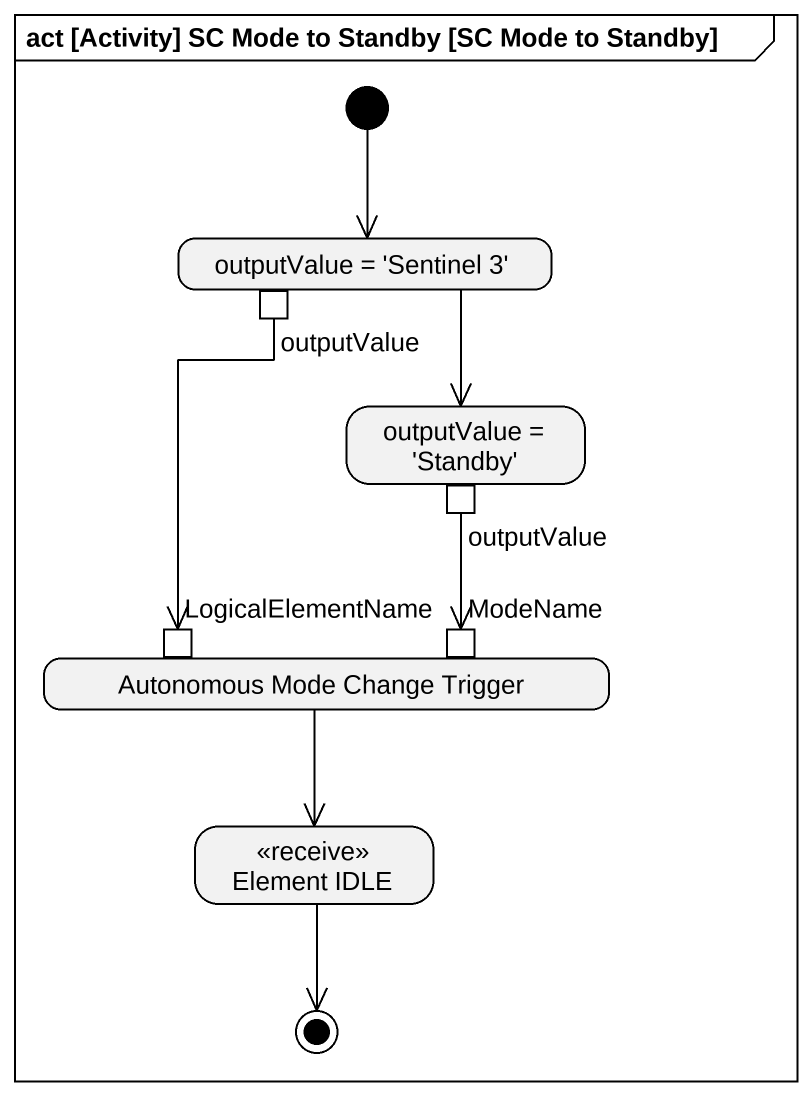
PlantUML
@startuml
mainframe act [Activity] SC Mode to Standby [SC Mode to Standby]
hide empty description
state "outputValue = 'Sentinel 3'" as outputValue_Sentinel_3 {
  state outputValue <<outputPin>>
}
state "outputValue = 'Standby'" as outputValue_Standby {
  state "outputValue" as outputValue_2 <<outputPin>>
}
state "Autonomous Mode Change Trigger" as Autonomous_Mode_Change {
  state LogicalElementName <<inputPin>>
  state ModeName <<inputPin>>
}
state "Element IDLE" as Element_IDLE <<receive>>
[*] --> outputValue_Sentinel_3
outputValue_Sentinel_3 --> outputValue_Standby
outputValue --> LogicalElementName
outputValue_2 --> ModeName
Autonomous_Mode_Change --> Element_IDLE
Element_IDLE --> [*]
@enduml
